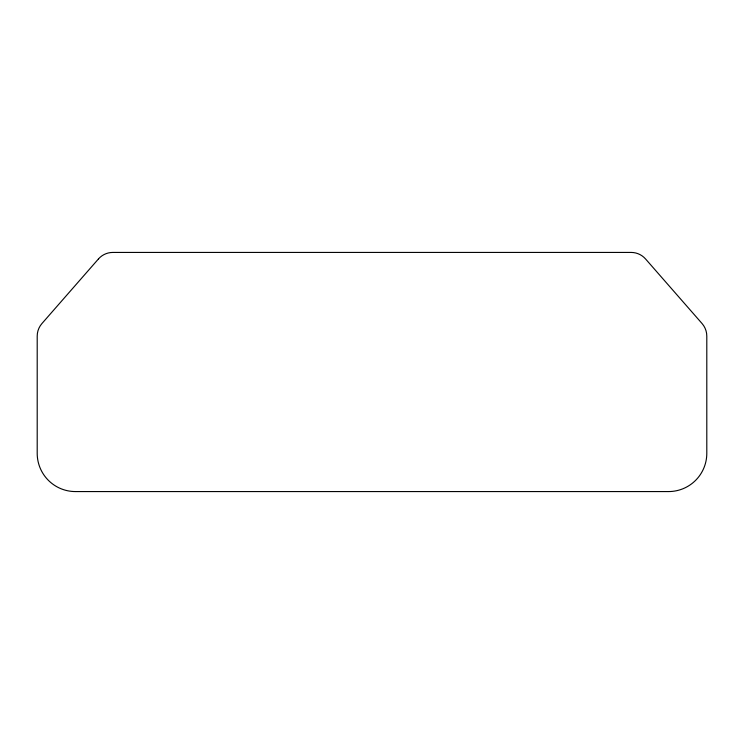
<?xml version="1.0" encoding="UTF-8"?>
<svg xmlns="http://www.w3.org/2000/svg" width="744" height="744" viewBox="0 0 744 744"><rect width="100%" height="100%" fill="white"/><g stroke="black" fill="none" stroke-linecap="round" stroke-linejoin="round"><path stroke-width="1.12" d="M98.441 258.959L41.934 323.547A19.13 19.13 0 0 0 37.2 336.139L37.2 453.31A38.26 38.26 0 0 0 75.46 491.57L668.54 491.57A38.26 38.26 0 0 0 706.8 453.31L706.8 336.139A19.13 19.13 0 0 0 702.066 323.547L645.559 258.959A19.13 19.13 0 0 0 631.163 252.43L112.837 252.43A19.13 19.13 0 0 0 98.441 258.959"/></g></svg>
